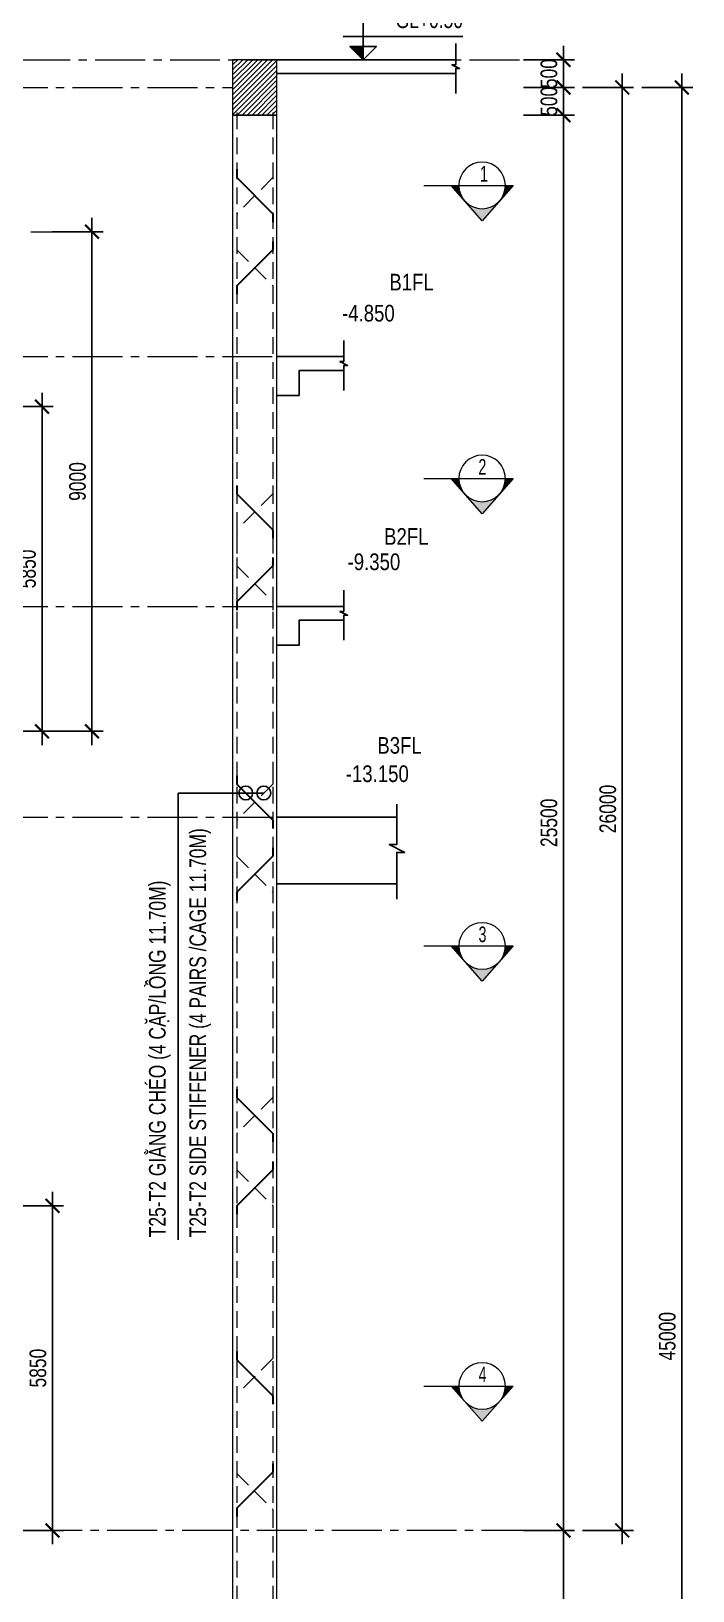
# Model space of a CAD drawing. Header units: millimetres. Extents: x 2746337 to 7547699, y -363432 to 15720.
# Drawn here: x 3199770 to 3211703, y -27087 to 1014 of the extents above; entities that cross this region are included whole.
import ezdxf
from ezdxf.enums import TextEntityAlignment as Align

# ---------------------------------------------------------------- set-up
doc = ezdxf.new("R2010")
doc.units = ezdxf.units.MM
doc.header["$LTSCALE"] = 1200
doc.header["$PDMODE"] = 3
doc.linetypes.add('CENTER2', pattern=[1.125, 0.75, -0.125, 0.125, -0.125])
doc.linetypes.add('HIDDEN', pattern=[0.375, 0.25, -0.125])
for name, color, linetype, lineweight in [('1', 9, 'Continuous', 13), ('BOUND', 3, 'Continuous', 20), ('CODE', 3, 'Continuous', 15), ('ENOTE', 2, 'Continuous', 15), ('Grid line', 160, 'CENTER2', 5), ('HIDE', 8, 'HIDDEN', 13), ('K-THUOC', 1, 'Continuous', 18), ('LEADER', 8, 'Continuous', 9), ('S-Beam - Cont', 60, 'Continuous', 25), ('T2CO', 4, 'Continuous', 30), ('T2HI', 4, 'HIDDEN', 13), ('TEXTVN', 2, 'Continuous', 20)]:
    doc.layers.add(name, color=color, linetype=linetype, lineweight=lineweight)
for name, color, linetype in [('CDC.02.DIM', 1, 'Continuous'), ('CDC.06.TEXT', 2, 'Continuous'), ('CDC.10.HATCH', 251, 'Continuous'), ('Q-Dim-line', 75, 'Continuous')]:
    doc.layers.add(name, color=color, linetype=linetype)
doc.styles.add('DB_Arial', font='arial.ttf', dxfattribs={"width": 0.8})
doc.styles.add('SMTEXT', font='arial.ttf', dxfattribs={"width": 0.75})
doc.styles.add('TEXTVN', font='VHELVCN.TTF', dxfattribs={"width": 0.8})
doc.dimstyles.new('BSV1-100', dxfattribs={"dimtxt": 300, "dimasz": 250, "dimexe": 200, "dimexo": 0, "dimgap": 108, "dimtad": 1, "dimdec": 0, "dimdsep": 46, "dimtxsty": 'SMTEXT', "dimblk": 'ARCHTICK', "dimcen": 100, "dimdle": 250, "dimclrd": 256, "dimclre": 256, "dimclrt": 1, "dimadec": 0, "dimazin": 0, "dimtfac": 1, "dimtdec": 0, "dimtix": 1, "dimtmove": 2, "dimatfit": 3, "dimfxl": 720, "dimfxlon": 1, "dimtolj": 1, "dimtzin": 0, "dimarcsym": 0})
doc.dimstyles.new('BSV25', dxfattribs={"dimtxt": 300, "dimasz": 250, "dimexe": 200, "dimexo": 0, "dimgap": 108, "dimtad": 1, "dimdec": 0, "dimlfac": 0.25, "dimdsep": 46, "dimtxsty": 'SMTEXT', "dimblk": 'ARCHTICK', "dimcen": 100, "dimdle": 250, "dimclrd": 256, "dimclre": 256, "dimclrt": 2, "dimadec": 0, "dimazin": 0, "dimtfac": 1, "dimtdec": 0, "dimtix": 1, "dimtmove": 2, "dimatfit": 3, "dimfxl": 800, "dimfxlon": 1, "dimtolj": 1, "dimtzin": 0, "dimarcsym": 0})

# ---------------------------------------------------------------- blocks, each defined once
blk = doc.blocks.new('_ArchTick')
at = {"color": 0, "linetype": 'ByBlock', "const_width": 0.15}
blk.add_lwpolyline([(-0.5, -0.5), (0.5, 0.5)], dxfattribs=at)
blk = doc.blocks.new('tag_cd')
at = {"layer": 'CDC.10.HATCH'}
blk.add_hatch(color=256, dxfattribs=at).paths.add_polyline_path([(180, 240), (420, 0), (420, 240)])
at = {"layer": 'CDC.02.DIM'}
for points in [[(420, 240), (420, 0), (660, 240), (180, 240), (420, 0), (420, 1020)], [(60, 420), (2220, 420)], [(0, 0), (840, 0)]]:
    blk.add_lwpolyline(points, dxfattribs=at)
at = {"layer": 'CDC.06.TEXT', "ltscale": 0.5, "style": 'SMTEXT', "width": 0.75}
blk.add_attdef('CD', text='', height=300, dxfattribs=at).set_placement((2220, 570), align=Align.RIGHT)
blk = doc.blocks.new('*D562')
at = {"layer": 'Defpoints', "color": 0, "transparency": 16777216}
for p in [(3171312, 0), (3170750, -4850), (3204459, -4850)]:
    blk.add_point(p, dxfattribs=at)
at = {"layer": 'K-THUOC', "lineweight": -2, "transparency": 16777216}
for p, q in [((3170750, 250), (3170750, -5100)), ((3171312, 0), (3170550, 0)), ((3171470, -4850), (3170550, -4850))]:
    blk.add_line(p, q, dxfattribs=at)
at = {"layer": 'K-THUOC', "lineweight": -2, "transparency": 16777216, "xscale": 250, "yscale": 250, "zscale": 250}
for p, rotation in [((3170750, 0), 90), ((3170750, -4850), 270)]:
    blk.add_blockref('_ArchTick', p, dxfattribs=dict(at, rotation=rotation))
at = {"layer": 'K-THUOC', "color": 1, "transparency": 16777216, "insert": (3170488, -2425), "char_height": 300, "attachment_point": 5, "rotation": 90, "style": 'SMTEXT'}
blk.add_mtext('\\A1;4850', dxfattribs=at)
blk = doc.blocks.new('*D563')
at = {"layer": 'Defpoints', "color": 0, "transparency": 16777216}
for p in [(3204459, -4850), (3170750, -9350), (3204443, -9350)]:
    blk.add_point(p, dxfattribs=at)
at = {"layer": 'K-THUOC', "lineweight": -2, "transparency": 16777216}
for p, q in [((3170750, -4600), (3170750, -9600)), ((3171470, -4850), (3170550, -4850)), ((3171470, -9350), (3170550, -9350))]:
    blk.add_line(p, q, dxfattribs=at)
at = {"layer": 'K-THUOC', "lineweight": -2, "transparency": 16777216, "xscale": 250, "yscale": 250, "zscale": 250}
for p, rotation in [((3170750, -4850), 90), ((3170750, -9350), 270)]:
    blk.add_blockref('_ArchTick', p, dxfattribs=dict(at, rotation=rotation))
at = {"layer": 'K-THUOC', "color": 1, "transparency": 16777216, "insert": (3170488, -7100), "char_height": 300, "attachment_point": 5, "rotation": 90, "style": 'SMTEXT'}
blk.add_mtext('\\A1;4500', dxfattribs=at)
blk = doc.blocks.new('*D564')
at = {"layer": 'Defpoints', "color": 0, "transparency": 16777216}
for p in [(3203186, -9350), (3170750, -13150), (3204443, -13150)]:
    blk.add_point(p, dxfattribs=at)
at = {"layer": 'K-THUOC', "lineweight": -2, "transparency": 16777216}
for p, q in [((3170750, -9100), (3170750, -13400)), ((3171470, -9350), (3170550, -9350)), ((3171470, -13150), (3170550, -13150))]:
    blk.add_line(p, q, dxfattribs=at)
at = {"layer": 'K-THUOC', "lineweight": -2, "transparency": 16777216, "xscale": 250, "yscale": 250, "zscale": 250}
for p, rotation in [((3170750, -9350), 90), ((3170750, -13150), 270)]:
    blk.add_blockref('_ArchTick', p, dxfattribs=dict(at, rotation=rotation))
at = {"layer": 'K-THUOC', "color": 1, "transparency": 16777216, "insert": (3170488, -11250), "char_height": 300, "attachment_point": 5, "rotation": 90, "style": 'SMTEXT'}
blk.add_mtext('\\A1;3800', dxfattribs=at)
blk = doc.blocks.new('*D574')
at = {"layer": 'Defpoints', "color": 0, "transparency": 16777216}
for p in [(3189075, -20150), (3200154, -20150), (3189075, -26000)]:
    blk.add_point(p, dxfattribs=at)
at = {"layer": 'K-THUOC', "lineweight": -2, "transparency": 16777216}
for p, q in [((3200154, -26250), (3200154, -19900)), ((3199434, -20150), (3200354, -20150)), ((3199434, -26000), (3200354, -26000))]:
    blk.add_line(p, q, dxfattribs=at)
at = {"layer": 'K-THUOC', "lineweight": -2, "transparency": 16777216, "xscale": 250, "yscale": 250, "zscale": 250}
for p, rotation in [((3200154, -20150), 90), ((3200154, -26000), 270)]:
    blk.add_blockref('_ArchTick', p, dxfattribs=dict(at, rotation=rotation))
at = {"layer": 'K-THUOC', "color": 1, "transparency": 16777216, "insert": (3199893, -23075), "char_height": 300, "attachment_point": 5, "rotation": 90, "style": 'SMTEXT'}
blk.add_mtext('\\A1;5850', dxfattribs=at)
blk = doc.blocks.new('*D576')
at = {"layer": 'Defpoints', "color": 0, "transparency": 16777216}
for p in [(3189788, -2600), (3200867, -2600), (3189788, -11600)]:
    blk.add_point(p, dxfattribs=at)
at = {"layer": 'K-THUOC', "lineweight": -2, "transparency": 16777216}
for p, q in [((3200867, -11850), (3200867, -2350)), ((3200147, -2600), (3201067, -2600)), ((3200147, -11600), (3201067, -11600))]:
    blk.add_line(p, q, dxfattribs=at)
at = {"layer": 'K-THUOC', "lineweight": -2, "transparency": 16777216, "xscale": 250, "yscale": 250, "zscale": 250}
for p, rotation in [((3200867, -2600), 90), ((3200867, -11600), 270)]:
    blk.add_blockref('_ArchTick', p, dxfattribs=dict(at, rotation=rotation))
at = {"layer": 'K-THUOC', "color": 1, "transparency": 16777216, "insert": (3200606, -7100), "char_height": 300, "attachment_point": 5, "rotation": 90, "style": 'SMTEXT'}
blk.add_mtext('\\A1;9000', dxfattribs=at)
blk = doc.blocks.new('SIGSEC')
at = {"layer": '1', "lineweight": 9}
h = blk.add_hatch(color=256, dxfattribs=at)
h.dxf.hatch_style = 1
h.paths.add_polyline_path([(-420, 0), (-560, 0), (-315, -278, -0.182676)])
h = blk.add_hatch(color=256, dxfattribs=at)
h.dxf.hatch_style = 1
h.paths.add_polyline_path([(560, 0), (420, 0, -0.182676), (315, -278)])
h = blk.add_hatch(color=256, dxfattribs=at)
h.dxf.hatch_style = 1
h.paths.add_polyline_path([(315, -278, -0.451416), (-315, -278), (0, -635)])
at = {"layer": '1', "lineweight": 9, "elevation": 0}
blk.add_lwpolyline([(1050, 0), (-560, 0), (0, -635), (560, 0)], dxfattribs=at)
at = {"layer": '1', "lineweight": 9}
blk.add_circle((0, 0), 420, dxfattribs=at)
at = {"layer": 'BOUND', "lineweight": 9, "style": 'TEXTVN', "width": 0.8}
blk.add_attdef('SEC', text='', height=280, dxfattribs=at).set_placement((0, 210, 0), align=Align.MIDDLE_CENTER)
blk = doc.blocks.new('*D590')
at = {"layer": 'Defpoints', "color": 0, "transparency": 16777216}
for p in [(3204202, 500), (3209370, 500), (3204202, 0)]:
    blk.add_point(p, dxfattribs=at)
at = {"layer": 'K-THUOC', "lineweight": -2, "transparency": 16777216}
for p, q in [((3209370, 500), (3209370, 750)), ((3208650, 500), (3209570, 500)), ((3209370, 0), (3209370, 500)), ((3208650, 0), (3209570, 0)), ((3209370, 0), (3209370, -250))]:
    blk.add_line(p, q, dxfattribs=at)
at = {"layer": 'K-THUOC', "lineweight": -2, "transparency": 16777216, "xscale": 250, "yscale": 250, "zscale": 250}
for p, rotation in [((3209370, 500), 270), ((3209370, 0), 90)]:
    blk.add_blockref('_ArchTick', p, dxfattribs=dict(at, rotation=rotation))
at = {"layer": 'K-THUOC', "color": 1, "transparency": 16777216, "insert": (3209109, 250), "char_height": 300, "attachment_point": 5, "rotation": 90, "style": 'SMTEXT'}
blk.add_mtext('\\A1;500', dxfattribs=at)
blk = doc.blocks.new('*D591')
at = {"layer": 'Defpoints', "color": 0, "transparency": 16777216}
for p in [(3204202, 0), (3204202, -500), (3209370, -500)]:
    blk.add_point(p, dxfattribs=at)
at = {"layer": 'K-THUOC', "lineweight": -2, "transparency": 16777216}
for p, q in [((3208650, 0), (3209570, 0)), ((3209370, 0), (3209370, 250)), ((3209370, 0), (3209370, -500)), ((3208650, -500), (3209570, -500)), ((3209370, -500), (3209370, -750))]:
    blk.add_line(p, q, dxfattribs=at)
at = {"layer": 'K-THUOC', "lineweight": -2, "transparency": 16777216, "xscale": 250, "yscale": 250, "zscale": 250}
for p, rotation in [((3209370, 0), 270), ((3209370, -500), 90)]:
    blk.add_blockref('_ArchTick', p, dxfattribs=dict(at, rotation=rotation))
at = {"layer": 'K-THUOC', "color": 1, "transparency": 16777216, "insert": (3209109, -250), "char_height": 300, "attachment_point": 5, "rotation": 90, "style": 'SMTEXT'}
blk.add_mtext('\\A1;500', dxfattribs=at)
blk = doc.blocks.new('*D592')
at = {"layer": 'Defpoints', "color": 0, "transparency": 16777216}
for p in [(3204202, -500), (3198656, -26000), (3209370, -26000)]:
    blk.add_point(p, dxfattribs=at)
at = {"layer": 'K-THUOC', "lineweight": -2, "transparency": 16777216}
for p, q in [((3209370, -250), (3209370, -26250)), ((3208650, -500), (3209570, -500)), ((3208650, -26000), (3209570, -26000))]:
    blk.add_line(p, q, dxfattribs=at)
at = {"layer": 'K-THUOC', "lineweight": -2, "transparency": 16777216, "xscale": 250, "yscale": 250, "zscale": 250}
for p, rotation in [((3209370, -500), 90), ((3209370, -26000), 270)]:
    blk.add_blockref('_ArchTick', p, dxfattribs=dict(at, rotation=rotation))
at = {"layer": 'K-THUOC', "color": 1, "transparency": 16777216, "insert": (3209109, -13250), "char_height": 300, "attachment_point": 5, "rotation": 90, "style": 'SMTEXT'}
blk.add_mtext('\\A1;25500', dxfattribs=at)
blk = doc.blocks.new('*D593')
at = {"layer": 'Defpoints', "color": 0, "transparency": 16777216}
for p in [(3198656, -26000), (3200227, -45000), (3209370, -45000)]:
    blk.add_point(p, dxfattribs=at)
at = {"layer": 'K-THUOC', "lineweight": -2, "transparency": 16777216}
for p, q in [((3209370, -25750), (3209370, -45250)), ((3208650, -26000), (3209570, -26000)), ((3208650, -45000), (3209570, -45000))]:
    blk.add_line(p, q, dxfattribs=at)
at = {"layer": 'K-THUOC', "lineweight": -2, "transparency": 16777216, "xscale": 250, "yscale": 250, "zscale": 250}
for p, rotation in [((3209370, -26000), 90), ((3209370, -45000), 270)]:
    blk.add_blockref('_ArchTick', p, dxfattribs=dict(at, rotation=rotation))
at = {"layer": 'K-THUOC', "color": 1, "transparency": 16777216, "insert": (3209109, -35500), "char_height": 300, "attachment_point": 5, "rotation": 90, "style": 'SMTEXT'}
blk.add_mtext('\\A1;19000', dxfattribs=at)
blk = doc.blocks.new('*D594')
at = {"layer": 'Defpoints', "color": 0, "transparency": 16777216}
for p in [(3203402, 0), (3210431, 0), (3198656, -26000)]:
    blk.add_point(p, dxfattribs=at)
at = {"layer": 'K-THUOC', "lineweight": -2, "transparency": 16777216}
for p, q in [((3209711, 0), (3210631, 0)), ((3210431, -26250), (3210431, 250)), ((3209711, -26000), (3210631, -26000))]:
    blk.add_line(p, q, dxfattribs=at)
at = {"layer": 'K-THUOC', "lineweight": -2, "transparency": 16777216, "xscale": 250, "yscale": 250, "zscale": 250}
for p, rotation in [((3210431, 0), 90), ((3210431, -26000), 270)]:
    blk.add_blockref('_ArchTick', p, dxfattribs=dict(at, rotation=rotation))
at = {"layer": 'K-THUOC', "color": 1, "transparency": 16777216, "insert": (3210170, -13000), "char_height": 300, "attachment_point": 5, "rotation": 90, "style": 'SMTEXT'}
blk.add_mtext('\\A1;26000', dxfattribs=at)
blk = doc.blocks.new('*D595')
at = {"layer": 'Defpoints', "color": 0, "transparency": 16777216}
for p in [(3203402, 0), (3203402, -45000), (3211503, -45000)]:
    blk.add_point(p, dxfattribs=at)
at = {"layer": 'K-THUOC', "lineweight": -2, "transparency": 16777216}
for p, q in [((3210783, 0), (3211703, 0)), ((3211503, 250), (3211503, -45250)), ((3210783, -45000), (3211703, -45000))]:
    blk.add_line(p, q, dxfattribs=at)
at = {"layer": 'K-THUOC', "lineweight": -2, "transparency": 16777216, "xscale": 250, "yscale": 250, "zscale": 250}
for p, rotation in [((3211503, 0), 90), ((3211503, -45000), 270)]:
    blk.add_blockref('_ArchTick', p, dxfattribs=dict(at, rotation=rotation))
at = {"layer": 'K-THUOC', "color": 1, "transparency": 16777216, "insert": (3211242, -22500), "char_height": 300, "attachment_point": 5, "rotation": 90, "style": 'SMTEXT'}
blk.add_mtext('\\A1;45000', dxfattribs=at)
blk = doc.blocks.new('*D597')
at = {"layer": 'Defpoints', "color": 0, "transparency": 16777216}
for p in [(3189488, -5750), (3189488, -11600), (3199966, -11600)]:
    blk.add_point(p, dxfattribs=at)
at = {"layer": 'K-THUOC', "lineweight": -2, "transparency": 16777216}
for p, q in [((3199966, -5500), (3199966, -11850)), ((3199246, -5750), (3200166, -5750)), ((3199246, -11600), (3200166, -11600))]:
    blk.add_line(p, q, dxfattribs=at)
at = {"layer": 'K-THUOC', "lineweight": -2, "transparency": 16777216, "xscale": 250, "yscale": 250, "zscale": 250}
for p, rotation in [((3199966, -5750), 90), ((3199966, -11600), 270)]:
    blk.add_blockref('_ArchTick', p, dxfattribs=dict(at, rotation=rotation))
at = {"layer": 'K-THUOC', "color": 1, "transparency": 16777216, "insert": (3199705, -8675), "char_height": 300, "attachment_point": 5, "rotation": 90, "style": 'SMTEXT'}
blk.add_mtext('\\A1;5850', dxfattribs=at)

msp = doc.modelspace()

# ---------------------------------------------------------------- hatches: boundary and pattern name
at = {"layer": 'CDC.10.HATCH'}
h = msp.add_hatch(dxfattribs=at)
h.set_pattern_fill('ANSI31', color=256, scale=20)
h.set_pattern_definition([(45, (416544.51, -9756.33), (-44.9012806, 44.9012806), [])])
h.paths.add_polyline_path([(3203402.2, -500), (3204202.2, -500), (3204202.2, 500), (3203402.2, 500)])

# ---------------------------------------------------------------- linework, layer by layer
at = {"layer": 'BOUND'}
for points in [[(3203402.2, -500), (3204202.2, -500), (3204202.2, 500), (3203402.2, 500)], [(3203402.2, -45000), (3204202.2, -45000), (3204202.2, -500), (3203402.2, -500)]]:
    msp.add_lwpolyline(points, close=True, dxfattribs=at)
at = {"layer": 'BOUND', "lineweight": 20}
msp.add_lwpolyline([(3204202.2, -4350), (3204202.2, -500), (3203402.2, -500), (3203402.2, -45000), (3204202.2, -45000), (3204202.2, -19550)], dxfattribs=at)
at = {"layer": 'CODE'}
for points in [[(3204851.8, -4850, 0, 0, 0), (3205925.8, -4850, 0, 0, 0), (3205388.8, -4850, 0, 660, 0), (3205388.8, -4520, 0, 0, 0), (3205388.8, -4320, 0, 0, 0), (3206388.8, -4320, 0, 0, 0)], [(3204851.8, -9350, 0, 0, 0), (3205925.8, -9350, 0, 0, 0), (3205388.8, -9350, 0, 660, 0), (3205388.8, -9020, 0, 0, 0), (3205388.8, -8820, 0, 0, 0), (3206388.8, -8820, 0, 0, 0)], [(3204851.8, -13150, 0, 0, 0), (3205925.8, -13150, 0, 0, 0), (3205388.8, -13150, 0, 660, 0), (3205388.8, -12820, 0, 0, 0), (3205388.8, -12620, 0, 0, 0), (3206388.8, -12620, 0, 0, 0)]]:
    msp.add_lwpolyline(points, format="xyseb", dxfattribs=at)
at = {"layer": 'Grid line', "color": 2}
for p, q in [((3166767.8, 0), (3203402.2, 0)), ((3166767.8, -4850), (3204286.6, -4850)), ((3166767.8, -9350), (3204270.7, -9350)), ((3166767.8, -13150), (3204270.7, -13150))]:
    msp.add_line(p, q, dxfattribs=at)
at = {"layer": 'Grid line'}
for p, q in [((3188964.5, -2600.3), (3200154.2, -2600.3)), ((3188493, -5750.3), (3200154.2, -5750.3)), ((3200154.2, -11600.3), (3188493, -11600.3)), ((3200154.2, -20150.4), (3178759.4, -20150.4)), ((3208792.6, -26000), (3172124.5, -26000))]:
    msp.add_line(p, q, dxfattribs=at)
msp.add_lwpolyline([(3180674.3, 500), (3208591.5, 500)], dxfattribs=at)
at = {"layer": 'HIDE'}
for p, q in [((3203477.2, -450), (3203477.2, -44800)), ((3204127.2, -450), (3204127.2, -44800))]:
    msp.add_line(p, q, dxfattribs=at)
at = {"layer": 'Q-Dim-line'}
for points in [[(3207425.8, 790.7), (3207425.8, 409.7), (3207358.7, 409.7), (3207497.4, 339), (3207425.8, 339), (3207425.8, -108.2)], [(3205406.3, -4559.3), (3205406.3, -4940.3), (3205339.2, -4940.3), (3205477.9, -5011), (3205406.3, -5011), (3205406.3, -5458.2)], [(3205406.3, -9059.3), (3205406.3, -9440.3), (3205339.2, -9440.3), (3205477.9, -9511), (3205406.3, -9511), (3205406.3, -9958.2)], [(3206367.2, -12911.4), (3206362.6, -13641.9), (3206228.4, -13641.9), (3206506, -13783.2), (3206362.6, -13783.2), (3206367.2, -14626.3)]]:
    msp.add_lwpolyline(points, dxfattribs=at)
at = {"layer": 'S-Beam - Cont'}
for points in [[(3207418.9, 500), (3205725.6, 500), (3205725.6, 500), (3204202.2, 500)], [(3204202.2, 250), (3205975.6, 250), (3205975.6, 250), (3207418.9, 250)], [(3205399.4, -4850), (3204202.2, -4850)], [(3205399.4, -5100), (3204602.2, -5100), (3204602.2, -5550), (3204202.2, -5550)], [(3205399.4, -9350), (3204202.2, -9350)], [(3205399.4, -9600), (3204602.2, -9600), (3204602.2, -10050), (3204202.2, -10050)], [(3206367.2, -13150), (3204202.2, -13150)], [(3204202.2, -14350), (3206367.2, -14350)]]:
    msp.add_lwpolyline(points, dxfattribs=at)
at = {"layer": 'T2CO'}
for points in [[(3203477.2, -1475), (3203477.2, -1625), (3204127.2, -2275), (3204127.2, -2425)], [(3204127.2, -2775), (3204127.2, -2925), (3203477.2, -3575), (3203477.2, -3725)], [(3203477.2, -7170.1), (3203477.2, -7320.1), (3204127.2, -7970.1), (3204127.2, -8120.1)], [(3204127.2, -8470.1), (3204127.2, -8620.1), (3203477.2, -9270.1), (3203477.2, -9420.1)], [(3203477.2, -12400.5), (3203477.2, -12550.5), (3204127.2, -13200.5), (3204127.2, -13350.5)], [(3204127.2, -13700.5), (3204127.2, -13850.5), (3203477.2, -14500.5), (3203477.2, -14650.5)], [(3203477.2, -18049.5), (3203477.2, -18199.5), (3204127.2, -18849.5), (3204127.2, -18999.5)], [(3204127.2, -19349.5), (3204127.2, -19499.5), (3203477.2, -20149.5), (3203477.2, -20299.5)], [(3203477.2, -22772.9), (3203477.2, -22922.9), (3204127.2, -23572.9), (3204127.2, -23722.9)], [(3204127.2, -24799.3), (3204127.2, -24949.3), (3203477.2, -25599.3), (3203477.2, -25749.3)]]:
    msp.add_lwpolyline(points, dxfattribs=at)
at = {"layer": 'T2HI'}
for points in [[(3204127.2, -1475), (3204127.2, -1625), (3203477.2, -2275), (3203477.2, -2425)], [(3203477.2, -2775), (3203477.2, -2925), (3204127.2, -3575), (3204127.2, -3725)], [(3204127.2, -7170.1), (3204127.2, -7320.1), (3203477.2, -7970.1), (3203477.2, -8120.1)], [(3203477.2, -8470.1), (3203477.2, -8620.1), (3204127.2, -9270.1), (3204127.2, -9420.1)], [(3204127.2, -12400.5), (3204127.2, -12550.5), (3203477.2, -13200.5), (3203477.2, -13350.5)], [(3203477.2, -13700.5), (3203477.2, -13850.5), (3204127.2, -14500.5), (3204127.2, -14650.5)], [(3204127.2, -18049.5), (3204127.2, -18199.5), (3203477.2, -18849.5), (3203477.2, -18999.5)], [(3203477.2, -19349.5), (3203477.2, -19499.5), (3204127.2, -20149.5), (3204127.2, -20299.5)], [(3204127.2, -22750.5), (3204127.2, -22900.5), (3203477.2, -23550.5), (3203477.2, -23700.5)], [(3203477.2, -24821.7), (3203477.2, -24971.7), (3204127.2, -25621.7), (3204127.2, -25771.7)]]:
    msp.add_lwpolyline(points, dxfattribs=at)

# ---------------------------------------------------------------- block references
at = {"layer": '1', "lineweight": 20}
ref = msp.add_blockref('SIGSEC', (3207903.1, -1765.4), dxfattribs=dict(at, xscale=-1))
ref.add_attrib('SEC', '1', dxfattribs={"layer": 'BOUND', "lineweight": 9, "height": 280, "style": 'TEXTVN', "width": 0.8}).set_placement((3207937.2, -1555.4, 0), align=Align.MIDDLE_CENTER)
ref = msp.add_blockref('SIGSEC', (3207903.1, -7045.4), dxfattribs=dict(at, xscale=-1))
ref.add_attrib('SEC', '2', dxfattribs={"layer": 'BOUND', "lineweight": 9, "height": 280, "style": 'TEXTVN', "width": 0.8}).set_placement((3207907.3, -6835.4, 0), align=Align.MIDDLE_CENTER)
ref = msp.add_blockref('SIGSEC', (3207903.1, -15469), dxfattribs=dict(at, xscale=-1))
ref.add_attrib('SEC', '3', dxfattribs={"layer": 'BOUND', "lineweight": 9, "height": 280, "style": 'TEXTVN', "width": 0.8}).set_placement((3207909.7, -15259, 0), align=Align.MIDDLE_CENTER)
ref = msp.add_blockref('SIGSEC', (3207903.1, -23397.2, 0), dxfattribs=dict(at, xscale=-1))
ref.add_attrib('SEC', '4', dxfattribs={"layer": 'BOUND', "lineweight": 9, "height": 280, "style": 'TEXTVN', "width": 0.8}).set_placement((3207910.9, -23187.2, 0), align=Align.MIDDLE_CENTER)
at = {"layer": 'ENOTE'}
msp.add_blockref('tag_cd', (3205337.5, 500), dxfattribs=at).add_auto_attribs({'CD': 'GL+0.50'})

# ---------------------------------------------------------------- texts
at = {"layer": 'ENOTE', "style": 'DB_Arial', "width": 0.8}
for s, p in [('-4.850', (3205376.1, -4216.9)), ('-9.350', (3205476.4, -8696.4)), ('-13.150', (3205443.4, -12514.8))]:
    msp.add_text(s, height=300, dxfattribs=at).set_placement(p)
at = {"layer": 'TEXTVN', "style": 'DB_Arial', "width": 0.8}
for s, p in [('B1FL', (3206229.5, -3657.9)), ('B2FL', (3206135, -8240.2)), ('B3FL', (3206013.1, -12004.4))]:
    msp.add_text(s, height=300, dxfattribs=at).set_placement(p)
at = {"layer": 'TEXTVN', "lineweight": 20, "style": 'SMTEXT', "width": 0.75}
for s, p in [('T25-T2 SIDE STIFFENER (4 PAIRS /CAGE 11.70M)', (3202925.2, -20717.4)), ('T25-T2 GIẰNG CHÉO (4 CẶP/LỒNG 11.70M)', (3202195.2, -20717.4))]:
    msp.add_text(s, height=300, rotation=90, dxfattribs=at).set_placement(p)

# ---------------------------------------------------------------- dimensions: what is measured, and where the dimension line sits
at = {"layer": 'K-THUOC'}
for base, p1, p2, picture, middle in [((3209370.1, 500), (3204202.2, 0), (3204202.2, 500), '*D590', (3209108.9, 250)), ((3170749.6, -4850), (3171312, 0), (3204459.1, -4850), '*D562', (3170488.4, -2425)), ((3210431, 0), (3198655.6, -26000), (3203402.2, 0), '*D594', (3210169.8, -13000)), ((3211502.9, -45000), (3203402.2, 0), (3203402.2, -45000), '*D595', (3211241.7, -22500)), ((3209370.1, -500), (3204202.2, 0), (3204202.2, -500), '*D591', (3209108.9, -250)), ((3209370.1, -26000), (3204202.2, -500), (3198655.6, -26000), '*D592', (3209108.9, -13250)), ((3200867.5, -2600.3), (3189787.8, -11600.3), (3189787.8, -2600.3), '*D576', (3200606.3, -7100.3)), ((3170749.6, -9350), (3204459.1, -4850), (3204443.1, -9350), '*D563', (3170488.4, -7100)), ((3199965.7, -11600.3), (3189487.8, -5750.3), (3189487.8, -11600.3), '*D597', (3199704.6, -8675.3)), ((3170749.6, -13150), (3203186.5, -9350), (3204443.1, -13150), '*D564', (3170488.3, -11250)), ((3200154.2, -20150), (3189074.5, -26000), (3189074.5, -20150), '*D574', (3199893, -23075)), ((3209370.1, -45000), (3198655.6, -26000), (3200227.3, -45000), '*D593', (3209108.9, -35500))]:
    dim = msp.add_linear_dim(base=base, p1=p1, p2=p2, angle=90, dimstyle='BSV1-100', dxfattribs=at)
    dim.commit()
    dim.dimension.update_dxf_attribs({"geometry": picture, "text_midpoint": middle})

# ---------------------------------------------------------------- leaders
at = {"layer": 'LEADER'}
for points in [[(3203964.7, -12713), (3202422.1, -12713), (3202422.1, -20713)], [(3203639.7, -12713), (3202422.1, -12713), (3202422.1, -20765.4)]]:
    msp.add_leader(points, dimstyle='BSV25', override={"dimldrblk": 'Origin'}, dxfattribs=at)

doc.saveas('drawing.dxf')
